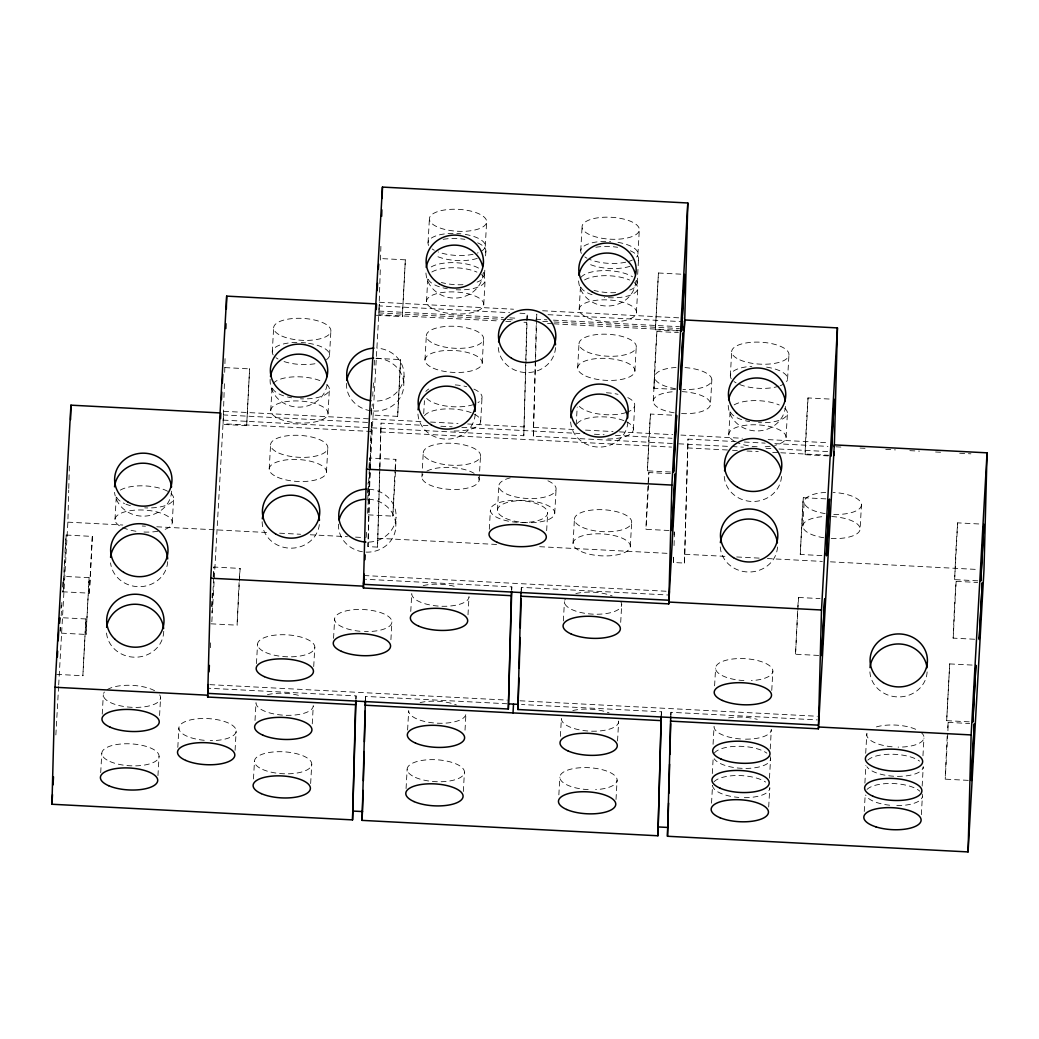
<?xml version="1.0" encoding="UTF-8"?>
<svg xmlns="http://www.w3.org/2000/svg" width="1039" height="1039" viewBox="0 0 1039 1039"><rect width="100%" height="100%" fill="white"/><g stroke="black" fill="none" stroke-linecap="round" stroke-linejoin="round"><path stroke-width="0.75" stroke-dasharray="5 3.75" d="M64.95 552.462L66.093 535.046L92.328 536.41L89.367 593.178L63.145 591.814L63.457 582.178M66.184 535.046L63.223 591.814M85.899 618.958L82.86 675.727L85.899 618.958L61.21 617.686M89.107 577.684L86.081 634.452L89.107 577.684L62.885 576.32M213.19 576.684L213.878 567.047L240.113 568.411L237.074 625.179L239.074 582.593M246.659 425.652L249.607 368.871L246.659 425.652L221.969 424.367M395.495 470.342L395.859 459.368L369.637 458.004L369.403 467.654M395.417 471.953L392.82 516.136L395.002 470.316M397.651 416.379L400.599 359.611L397.651 416.379L371.43 415.016L372.274 404.067M405.353 259.841L402.327 316.596L405.353 259.841L380.664 258.555M669.051 530.513L645.894 529.306L647.985 485.109M670.506 472.031L647.427 470.823L648.83 438.757L650.388 414.054L673.532 415.236M670.467 473.667L648.856 472.537L648.57 483.499M650.466 414.042L647.427 470.823M675.48 389.391L653.869 388.261L654.882 363.598L656.817 331.493L678.428 332.61M655.401 329.766L658.427 272.997L655.401 329.766L680 331.051M656.895 331.493L653.947 388.261M818.667 655.44L795.523 654.232L797.705 608.412M821.888 555.592L800.264 554.462L803.043 499.629L803.225 497.694L826.369 498.902M803.303 497.694L800.264 554.462M828.174 455.9L805.017 454.692L806.42 422.561L807.965 397.924L831.122 399.132M808.056 397.937L805.095 454.705M968.296 780.367L945.139 779.159L947.23 734.963M946.672 720.676L949.711 663.908L946.672 720.676L969.829 721.871M974.634 639.245L953.101 638.128L954.516 606.062L956.062 581.359L977.673 582.463M977.79 580.827L954.633 579.632L956.049 547.488L957.594 522.851L980.738 524.059M956.14 581.346L953.192 638.115M957.672 522.864L954.633 579.632M58.691 684.961L67.873 522.149L68.717 490.109M68.756 488.499L69.353 466.069M224.398 383.716L223.086 423.756L370.988 431.458L370.066 467.134M224.697 372.365L225.112 356.143M355.974 699.156L356.065 695.909L208.151 688.221M379.845 468.55L377.521 547.111L367.975 546.605L370.014 468.758M371.326 429.12L367.975 546.605M371.365 427.51L371.494 422.639L223.58 414.938L223.632 413.119L211.657 625.114M365.52 699.65L365.598 696.416L507.084 703.767M380.274 269.802L378.832 314.713L499.408 320.986M380.521 260.075L380.949 243.853M377.521 547.111L381.04 423.133L427.912 425.574M379.884 466.927L381.04 423.133M338.532 524.176A28.663 26.482 1.5 0 0 365.676 552.112A28.663 26.482 1.5 0 0 395.794 527.15L396.054 517.136M373.637 411.054A28.663 26.482 1.5 0 0 403.755 386.105L404.015 376.092A28.663 26.482 1.5 0 0 376.884 348.156M511.72 590.113L511.811 586.879L365.507 579.268M371.858 427.834L523.773 435.744L525.721 361.273M525.773 359.65L526.747 322.415L520.305 322.077M523.773 435.744L525.877 365.403M525.929 363.78L527.241 313.596L517.591 313.09M521.266 590.607L521.357 587.373L669.272 595.061M672.298 443.471L533.319 436.237L536.28 322.908M533.319 436.237L535.553 361.04M535.592 359.429L536.618 320.57M536.656 318.947L536.786 314.09L536.449 319.973M661.349 715.053L661.427 711.806L521.552 704.52M736.222 441.614L687.987 439.107L684.467 563.073L673.35 562.502L673.519 556.008M674.064 534.929L674.155 531.682M674.064 545.579L674.402 532.591M670.882 715.546L670.973 712.299L817.277 719.91M684.467 563.073L687.987 439.107M59.95 631.154L60.08 627.413M371.442 413.08L371.741 405.366M374.43 360.182L374.092 369.209M62.808 582.009L62.379 592.152M213.644 576.697L213.878 567.047M947.919 730.716L948.178 722.404L947.49 730.703M63.509 580.853L64.548 559.683M213.592 578.022L213.021 590.269M369.339 468.979L367.533 503.837M648.492 485.122L645.985 529.306M947.815 733.365L945.217 779.172M211.592 606.386L212.255 593.178M367.559 493.006L368.079 482.654M60.95 608.438L61.106 605.451M61.859 602.477L61.158 615.672M212.865 593.204L211.787 612.88M373.443 382.897L372.728 396.158M55.859 734.937L58.6 686.571M102.238 714.157L103.329 694.831M100.705 772.652L101.796 753.327M114.991 519.552L116.355 495.395A28.663 10.961 3.2 0 0 124.537 503.577M159.577 715.533L160.577 697.818M157.954 775.626L159.045 756.314M172.253 522.526L173.617 498.369M177.812 747.379L178.903 728.053M210.385 647.687L210.657 642.855M235.074 750.353L236.165 731.04M272.27 352.013L273.634 327.856M256.451 663.609L257.542 644.284M270.737 410.509L272.101 386.352A28.663 10.961 3.2 0 0 286.167 396.599M255.01 720.495L256.01 702.78A28.663 10.961 3.2 0 0 284.348 715.235A28.663 10.961 3.2 0 0 313.271 705.754L312.181 725.079M269.205 468.992L270.569 444.848M253.477 778.99L254.477 761.275M329.532 354.987L330.896 330.844M313.713 666.596L314.804 647.271M327.999 413.483L329.363 389.326M326.467 471.979L327.83 447.822M310.648 783.575L311.739 764.249M333.558 638.336L334.649 619.01M355.896 698.857L356.065 695.909M370.988 431.458L371.157 428.51M371.248 427.042L371.494 422.639M366.209 537.28L366.663 529.267M367.559 513.24L369.923 471.563M370.014 469.966L379.378 304.076L379.326 305.908L509.552 312.674M365.442 699.351L365.598 696.416M390.911 639.712L391.911 621.997M428.055 242.594L429.419 218.45M426.497 301.466L427.86 277.309A28.663 10.961 3.2 0 0 447.367 288.777M410.756 611.452L411.756 593.737A28.663 10.961 3.2 0 0 440.094 606.192A28.663 10.961 3.2 0 0 469.018 596.724L467.927 616.049M424.964 359.962L426.328 335.805M423.704 413.587L424.432 400.703M407.6 730.053L408.691 710.728A28.663 10.961 3.2 0 0 437.042 723.183A28.663 10.961 3.2 0 0 465.953 713.702L464.953 731.417M421.899 476.94L423.263 452.783M406.067 788.575L407.158 769.25M485.252 246.321L486.616 222.177A28.663 10.961 3.2 0 0 444.809 209.93A28.663 10.961 3.2 0 0 442.614 228.827A28.663 10.961 3.2 0 0 486.616 222.177M484.512 275.192L484.966 267.14M485.603 255.88L485.875 251.048M483.745 304.44L485.109 280.283M482.213 362.936L483.577 338.779M480.68 421.457L482.044 397.301M479.148 479.914L480.512 455.77M463.329 791.484L464.42 772.172M489.304 529.293L490.395 509.98M497.473 510.162L498.837 486.005M511.643 589.814L511.811 586.879M526.825 320.947L527.241 313.596M521.188 590.308L521.357 587.373M546.657 530.669L547.657 512.954M554.735 513.136L556.099 488.979M580.736 250.542L582.1 226.385M579.178 309.414L580.541 285.257A28.663 10.961 3.2 0 0 594.607 295.492M563.346 621.01L564.437 601.685M577.645 367.897L579.009 343.74M576.203 424.782L577.203 407.067M560.385 736.378L561.385 718.663A28.663 10.961 3.2 0 0 593.464 731.222A28.663 10.961 3.2 0 0 617.737 718.754M558.852 794.874L559.852 777.159M573.047 543.371L574.411 519.227M637.933 254.269L639.297 230.113A28.663 10.961 3.2 0 0 597.49 217.865A28.663 10.961 3.2 0 0 595.308 236.762A28.663 10.961 3.2 0 0 639.297 230.113M637.193 283.14L638.556 258.984M636.426 312.388L637.79 288.232M620.699 622.374L621.699 604.659M634.894 370.884L636.258 346.727M633.374 429.367L634.738 405.223M617.543 740.976L618.634 721.65M616.01 799.459L617.101 780.146M630.309 546.358L631.673 522.201M674.155 412.821A28.663 10.961 3.2 0 1 653.219 401.119L654.583 376.962A28.663 10.961 3.2 0 1 676.077 367.481M661.181 716.209L661.427 711.806M673.35 562.502L673.766 555.151M670.804 715.235L670.973 712.299M681.558 413.574A28.663 10.961 3.2 0 0 710.481 404.093L711.845 379.949M730.326 375.845L731.69 351.689M714.598 685.831L715.598 668.116M728.794 434.341L730.157 410.184A28.663 10.961 3.2 0 0 744.223 420.431M713.066 744.327L714.066 726.612A28.663 10.961 3.2 0 0 740.911 738.976M712.299 773.574L713.209 757.47M711.533 803.199L712.533 785.484A28.663 10.961 3.2 0 0 738.859 797.433M787.588 378.819L788.952 354.676M771.756 690.428L772.847 671.103M786.055 437.315L787.419 413.158M770.224 748.911L771.315 729.586A28.663 10.961 3.2 0 1 743.898 739.132M769.47 778.159L770.561 758.834M768.691 807.03L769.782 787.705A28.663 10.961 3.2 0 1 741.846 797.601M823.784 537.747A28.663 10.961 3.2 0 1 802.835 526.046L804.199 501.889A28.663 10.961 3.2 0 1 825.706 492.408M831.187 538.501A28.663 10.961 3.2 0 0 860.097 529.02L861.461 504.876A28.663 10.961 3.2 0 0 833.122 492.421M865.708 753.314L866.799 733.989M864.89 783.12L865.89 765.418M864.253 811.459L865.162 795.355M922.957 755.808L923.957 738.106M922.151 786.107L923.242 766.782A28.663 10.961 3.2 0 1 898.06 776.354A28.663 10.961 3.2 0 1 866.89 766.691M921.346 814.654L922.346 796.952M239.334 578.035L240.113 568.411M368.936 467.641L369.637 458.004M395.093 469.005L395.859 459.368M648.076 483.486L648.856 472.537M797.783 607.088L798.549 597.464L795.523 654.232M60.184 631.167L60.457 627.426M92.328 536.41L89.367 593.178M658.349 272.997L681.506 274.205M379.417 302.245L513.526 309.219M542.605 310.739L683.181 318.051M548.034 314.674L683.091 321.7M378.923 311.064L503.331 317.531M509.798 317.869L516.266 318.207M535.643 319.22L546.956 319.804M553.423 320.142L679.441 326.701M378.871 312.895L505.811 319.493M507.409 319.583L513.837 319.908M542.761 321.415L547.592 321.661M554.021 321.999L679.428 328.532M505.837 321.324L512.266 321.661M547.54 323.493L552.358 323.752M553.969 323.83L682.584 330.519M376.17 315.246L402.405 316.609M375.923 358.325L400.599 359.611M224.918 367.598L249.607 368.871M223.671 411.288L424.068 421.717M430.536 422.055L458.017 423.483M467.706 423.99L524.266 426.925M533.812 427.419L575.84 429.614M585.528 430.107L613.01 431.549M619.465 431.873L672.804 434.653M680.883 435.068L742.301 438.263M768.159 439.614L827.953 442.731M440.848 426.25L452.16 426.834M461.861 427.341L579.866 433.484M594.412 434.237L604.114 434.744M615.439 435.328L672.012 438.276M744.262 442.03L765.172 443.121M774.821 443.627L827.888 446.38M835.927 446.796L843.967 447.225M860.032 448.056L868.072 448.471M885.748 449.393L895.397 449.9M909.852 450.653L919.502 451.147M935.568 451.991L943.607 452.407M959.685 453.238L970.933 453.822M223.177 420.107L370.248 427.756M678.766 443.809L730.482 446.497M732.105 446.575L743.417 447.173M766.042 448.341L770.886 448.601M778.964 449.017L829.07 451.627M380.534 431.951L671.519 447.095M687.48 447.926L730.898 450.173M732.508 450.264L737.339 450.51M746.989 451.017L758.236 451.601M772.717 452.355L779.146 452.692M780.757 452.77L828.992 455.277M368.222 514.863L392.911 516.149M67.873 522.149L122.823 525.02M142.226 526.02L145.447 526.189M156.759 526.786L269.893 532.669M279.595 533.176L300.596 534.267M310.297 534.773L347.468 536.695M355.546 537.124L365.247 537.631M378.014 538.293L497.642 544.514M539.67 546.696L667.376 553.345M684.974 554.268L726.988 556.449M736.69 556.956L759.314 558.125M767.405 558.553L822.356 561.411M830.434 561.826L977.517 569.476M798.471 597.464L820.083 598.594M363.988 575.528L667.739 591.321M210.93 623.816L237.152 625.179M949.633 663.908L972.777 665.103M61.47 633.167L86.159 634.452M56.716 674.376L82.938 675.74M948.1 722.391L969.712 723.521M209.865 684.649L507.227 700.117M520.007 700.78L817.368 716.261M204.254 740.3A28.663 10.961 3.2 0 1 183.409 722.469A28.663 10.961 3.2 0 1 231.957 725.001A28.663 10.961 3.2 0 1 210.229 740.612M171.045 493.59A28.663 10.961 3.2 0 1 144.694 507.85M130.42 505.629A28.663 10.961 3.2 0 1 125.888 504.149M120.342 490.109A28.663 10.961 3.2 0 1 168.954 492.031M163.733 631.309A28.663 26.482 1.5 0 1 134.563 657.206A28.663 26.482 1.5 0 1 106.407 630.141M135.94 531.241A28.663 10.961 3.2 0 1 117.797 515.045A28.663 10.961 3.2 0 1 160.279 512.902A28.663 10.961 3.2 0 1 163.668 529.838M157.694 531.28A28.663 10.961 3.2 0 1 143.33 532.007M171.669 491.174A28.663 26.482 1.5 0 1 143.798 516.162A28.663 26.482 1.5 0 1 114.537 492.356M267.439 694.662A28.663 10.961 3.2 0 1 299.206 695.52M167.682 561.696A28.663 26.482 1.5 0 1 139.823 586.684A28.663 26.482 1.5 0 1 110.55 562.878M159.681 694.922A28.663 10.961 3.2 0 1 131.667 707.299A28.663 10.961 3.2 0 1 104.381 692.052M107.303 689.558A28.663 10.961 3.2 0 1 154.837 690.831M547.917 480.797A28.663 10.961 3.2 0 1 546.124 496.72A28.663 10.961 3.2 0 1 504.577 492.993A28.663 10.961 3.2 0 1 511.798 477.55M420.12 702.611A28.663 10.961 3.2 0 1 456.42 704.949M588.191 789.614A28.663 10.961 3.2 0 1 562.657 772.665A28.663 10.961 3.2 0 1 610.594 772.743A28.663 10.961 3.2 0 1 595.607 789.627M572.814 710.546A28.663 10.961 3.2 0 1 609.101 712.897M478.252 477.031A28.663 10.961 3.2 0 1 450.238 489.395A28.663 10.961 3.2 0 1 422.951 474.148M426.873 471.096A28.663 10.961 3.2 0 1 475.459 474.239M867.812 760.145A28.663 10.961 3.2 0 1 892.397 754.236A28.663 10.961 3.2 0 1 919.554 761.093M861.461 504.876A28.663 10.961 3.2 0 1 832.551 514.344M825.148 513.591A28.663 10.961 3.2 0 1 804.199 501.889M831.758 516.565A28.663 10.961 3.2 0 1 860.097 529.02M802.835 526.046A28.663 10.961 3.2 0 1 824.343 516.552M769.652 755.95A28.663 10.961 3.2 0 1 749.054 768.328A28.663 10.961 3.2 0 1 714.196 758.743M714.351 753.067A28.663 10.961 3.2 0 1 738.469 746.275A28.663 10.961 3.2 0 1 766.86 753.158M922.074 794.069A28.663 10.961 3.2 0 1 894.137 805.537M889.67 805.199A28.663 10.961 3.2 0 1 865.617 795.004M867.007 789.419A28.663 10.961 3.2 0 1 892.8 783.51A28.663 10.961 3.2 0 1 919.879 791.224M714.027 781.783A28.663 10.961 3.2 0 1 737.976 775.523A28.663 10.961 3.2 0 1 765.6 782.055M728.625 717.858A28.663 10.961 3.2 0 1 757.249 719.352M921.009 732.391A28.663 10.961 3.2 0 1 898.112 747.106M892.124 746.794A28.663 10.961 3.2 0 1 868.227 731.248M876.422 726.897A28.663 10.961 3.2 0 1 916.827 729.807M927.126 671.934A28.663 26.482 1.5 0 1 897.008 696.896A28.663 26.482 1.5 0 1 869.877 668.96M326.804 384.547A28.663 10.961 3.2 0 1 300.453 398.807M291.621 397.807A28.663 10.961 3.2 0 1 287.478 396.937M273.153 383.56A28.663 10.961 3.2 0 1 321.181 381.144M423.185 585.619A28.663 10.961 3.2 0 1 454.952 586.477M308.583 343.299A28.663 10.961 3.2 0 1 325.558 360.273M314.973 363.741A28.663 10.961 3.2 0 1 283.244 361.299M278.01 359A28.663 10.961 3.2 0 1 275.971 357.702M273.179 354.896A28.663 10.961 3.2 0 1 299.7 342.467M301.193 342.532A28.663 10.961 3.2 0 1 305.674 342.909M404.015 376.092A28.663 26.482 1.5 0 1 373.897 401.041M376.625 358.169A28.663 26.482 1.5 0 1 403.755 386.105M370.65 410.756A28.663 26.482 1.5 0 1 346.507 383.118M360.001 631.257A28.663 10.961 3.2 0 1 339.428 613.283A28.663 10.961 3.2 0 1 388.222 616.309A28.663 10.961 3.2 0 1 364.481 631.53M368.663 499.214A28.663 26.482 1.5 0 1 395.794 527.15M368.923 489.2A28.663 26.482 1.5 0 1 396.08 516.448A28.663 26.482 1.5 0 1 367.429 542.137M319.337 524.552A28.663 26.482 1.5 0 1 288.582 548.085A28.663 26.482 1.5 0 1 262.192 520.201M327.103 384.859A28.663 26.482 1.5 0 1 295.816 406.976A28.663 26.482 1.5 0 1 270.153 379.157M620.803 601.776A28.663 10.961 3.2 0 1 592.788 614.14A28.663 10.961 3.2 0 1 565.489 598.893M575.866 593.568A28.663 10.961 3.2 0 1 612.166 595.918M781.484 476.485A28.663 26.482 1.5 0 1 751.366 501.447A28.663 26.482 1.5 0 1 724.235 473.511M784.848 408.379A28.663 10.961 3.2 0 1 758.496 422.639M749.677 421.639A28.663 10.961 3.2 0 1 745.534 420.769M734.144 404.898A28.663 10.961 3.2 0 1 779.237 404.976M734.534 441.315A28.663 10.961 3.2 0 1 740.223 426.224A28.663 10.961 3.2 0 1 780.315 430.328A28.663 10.961 3.2 0 1 774.626 445.432M770.172 446.276A28.663 10.961 3.2 0 1 761.626 446.887M757.132 446.796A28.663 10.961 3.2 0 1 738.326 443.082M783.601 384.105A28.663 10.961 3.2 0 1 780.289 385.69M779.003 386.144A28.663 10.961 3.2 0 1 738.508 384.04M736.067 382.833A28.663 10.961 3.2 0 1 734.015 381.534M731.235 378.728A28.663 10.961 3.2 0 1 751.82 366.351M766.639 367.131A28.663 10.961 3.2 0 1 786.536 381.612M743.937 680.571A28.663 10.961 3.2 0 1 718.404 663.622A28.663 10.961 3.2 0 1 766.34 663.7A28.663 10.961 3.2 0 1 751.353 680.584M785.445 406.431A28.663 26.482 1.5 0 1 755.587 430.925A28.663 26.482 1.5 0 1 728.183 403.885M777.51 547.008A28.663 26.482 1.5 0 1 747.379 571.97A28.663 26.482 1.5 0 1 720.248 544.033M684.987 367.585A28.663 10.961 3.2 0 1 711.819 380.222A28.663 10.961 3.2 0 1 682.922 389.417M675.519 388.664A28.663 10.961 3.2 0 1 654.583 376.962M627.816 397.612A28.663 10.961 3.2 0 1 627.439 412.08M626.14 412.535A28.663 10.961 3.2 0 1 578.372 405.132M606.386 392.755A28.663 10.961 3.2 0 1 618.01 394.313M626.452 421.769A28.663 10.961 3.2 0 1 631.011 433.523A28.663 10.961 3.2 0 1 605.945 438.913M577.164 423.6A28.663 10.961 3.2 0 1 625.192 421.185M682.129 391.638A28.663 10.961 3.2 0 1 710.481 404.093M653.219 401.119A28.663 10.961 3.2 0 1 674.714 391.625M473.914 389.106A28.663 10.961 3.2 0 1 478.031 402.587M473.407 404.613A28.663 10.961 3.2 0 1 425.678 397.158M425.86 391.482A28.663 10.961 3.2 0 1 428.808 388.989M455.277 384.911A28.663 10.961 3.2 0 1 466.745 386.703M424.496 415.639A28.663 10.961 3.2 0 1 457.381 409.405A28.663 10.961 3.2 0 1 480.538 422.405A28.663 10.961 3.2 0 1 451.692 430.899M477.291 258.36A28.663 10.961 3.2 0 1 436.796 256.256M443.185 239.308A28.663 10.961 3.2 0 1 464.94 239.347M477.693 242.853A28.663 10.961 3.2 0 1 484.823 253.828M483.616 272.309A28.663 10.961 3.2 0 1 475.927 282.517M463.017 284.686A28.663 10.961 3.2 0 1 441.315 282.465M431.237 266.932A28.663 10.961 3.2 0 1 479.849 268.854M483.161 273.088A28.663 26.482 1.5 0 1 453.043 298.05A28.663 26.482 1.5 0 1 425.912 270.114M475.2 414.132A28.663 26.482 1.5 0 1 445.082 439.094A28.663 26.482 1.5 0 1 417.938 411.158M635.855 281.037A28.663 26.482 1.5 0 1 605.724 305.986A28.663 26.482 1.5 0 1 578.593 278.049M465.277 234.411A28.663 10.961 3.2 0 1 477.317 253.061M473.057 254.256A28.663 10.961 3.2 0 1 438.237 251.983M434.315 250.256A28.663 10.961 3.2 0 1 432.159 248.97M428.691 245.49A28.663 10.961 3.2 0 1 460.9 233.801M481.421 274.608A28.663 10.961 3.2 0 1 456.199 289.764M431.834 272.023A28.663 10.961 3.2 0 1 476.927 272.101M555.527 347.584A28.663 26.482 1.5 0 1 525.396 372.546A28.663 26.482 1.5 0 1 498.265 344.61M627.881 422.081A28.663 26.482 1.5 0 1 598.503 447.069A28.663 26.482 1.5 0 1 570.593 420.483M634.102 282.556A28.663 10.961 3.2 0 1 632.595 294.18A28.663 10.961 3.2 0 1 604.399 297.349M584.515 279.972A28.663 10.961 3.2 0 1 629.608 280.036M617.958 242.347A28.663 10.961 3.2 0 1 636.634 257.023M632.413 260.01A28.663 10.961 3.2 0 1 628.66 261.438M625.738 262.192A28.663 10.961 3.2 0 1 589.516 259.373M586.996 258.204A28.663 10.961 3.2 0 1 584.853 256.919M581.385 253.425A28.663 10.961 3.2 0 1 610.594 241.49M629.972 266.309A28.663 10.961 3.2 0 1 589.49 264.205M595.867 247.256A28.663 10.961 3.2 0 1 617.621 247.295M630.374 250.802A28.663 10.961 3.2 0 1 637.517 261.776M636.297 280.257A28.663 10.961 3.2 0 1 628.608 290.465M615.698 292.634A28.663 10.961 3.2 0 1 594.009 290.401M580.996 277.374A28.663 10.961 3.2 0 1 604.191 270.595A28.663 10.961 3.2 0 1 632.543 276.803M517.253 522.344A28.663 10.961 3.2 0 1 494.629 504.538A28.663 10.961 3.2 0 1 543.709 507.097A28.663 10.961 3.2 0 1 520.227 522.487M278.751 453.03A28.663 10.961 3.2 0 0 326.778 450.614A28.663 10.961 3.2 0 0 292.076 435.354A28.663 10.961 3.2 0 0 278.751 453.03M109.978 761.522A28.663 10.961 3.2 0 0 158.006 759.093A28.663 10.961 3.2 0 0 123.29 743.846A28.663 10.961 3.2 0 0 109.978 761.522M262.659 769.47A28.663 10.961 3.2 0 0 310.687 767.042A28.663 10.961 3.2 0 0 275.971 751.781A28.663 10.961 3.2 0 0 262.659 769.47M277.387 477.187A28.663 10.961 3.2 0 0 325.415 474.758A28.663 10.961 3.2 0 0 290.712 459.511A28.663 10.961 3.2 0 0 277.387 477.187M505.655 518.357A28.663 10.961 3.2 0 0 553.683 515.928A28.663 10.961 3.2 0 0 518.968 500.668A28.663 10.961 3.2 0 0 505.655 518.357M415.405 777.432A28.663 10.961 3.2 0 0 463.394 774.951A28.663 10.961 3.2 0 0 428.588 759.73A28.663 10.961 3.2 0 0 415.405 777.432M431.445 460.978A28.663 10.961 3.2 0 0 479.473 458.55A28.663 10.961 3.2 0 0 444.757 443.302A28.663 10.961 3.2 0 0 431.445 460.978M581.23 551.566A28.663 10.961 3.2 0 0 629.257 549.15A28.663 10.961 3.2 0 0 594.542 533.89A28.663 10.961 3.2 0 0 581.23 551.566M582.593 527.409A28.663 10.961 3.2 0 0 630.621 524.994A28.663 10.961 3.2 0 0 595.905 509.733A28.663 10.961 3.2 0 0 582.593 527.409M278.92 418.691A28.663 10.961 3.2 0 0 326.947 416.275A28.663 10.961 3.2 0 0 292.245 401.015A28.663 10.961 3.2 0 0 278.92 418.691M281.816 336.052A28.663 10.961 3.2 0 0 329.844 333.623A28.663 10.961 3.2 0 0 295.128 318.376A28.663 10.961 3.2 0 0 281.816 336.052M434.51 344A28.663 10.961 3.2 0 0 482.525 341.571A28.663 10.961 3.2 0 0 447.822 326.311A28.663 10.961 3.2 0 0 434.51 344M433.146 368.144A28.663 10.961 3.2 0 0 481.161 365.728A28.663 10.961 3.2 0 0 446.458 350.468A28.663 10.961 3.2 0 0 433.146 368.144M265.724 652.479A28.663 10.961 3.2 0 0 313.752 650.05A28.663 10.961 3.2 0 0 279.036 634.803A28.663 10.961 3.2 0 0 265.724 652.479M585.827 376.092A28.663 10.961 3.2 0 0 633.855 373.663A28.663 10.961 3.2 0 0 599.139 358.416A28.663 10.961 3.2 0 0 585.827 376.092M739.872 359.884A28.663 10.961 3.2 0 0 787.9 357.455A28.663 10.961 3.2 0 0 753.184 342.195A28.663 10.961 3.2 0 0 739.872 359.884M587.191 351.935A28.663 10.961 3.2 0 0 635.219 349.52A28.663 10.961 3.2 0 0 600.503 334.259A28.663 10.961 3.2 0 0 587.191 351.935M434.679 309.661A28.663 10.961 3.2 0 0 482.693 307.232A28.663 10.961 3.2 0 0 447.991 291.972A28.663 10.961 3.2 0 0 434.679 309.661M587.36 317.596A28.663 10.961 3.2 0 0 635.387 315.181A28.663 10.961 3.2 0 0 600.672 299.92A28.663 10.961 3.2 0 0 587.36 317.596"/><path stroke-width="1.5" d="M355.935 700.78L352.546 819.888L51.95 804.251L55.015 687.26L70.938 405.171L220.411 412.951M70.561 419.6L70.938 405.171M352.546 819.888L355.559 704.728L207.644 697.039L207.696 695.208L55.015 687.26M511.682 591.736L508.344 709.014L207.748 693.377L210.761 578.216L226.684 296.128L376.157 303.908M225.84 328.571L225.97 323.7M226.346 309.103L226.684 296.128M508.344 709.014L511.318 595.685L363.403 587.996L363.442 586.165L210.761 578.216M687.805 202.982L671.882 485.07L668.869 600.23L363.494 584.334L366.507 469.186L382.443 187.085L687.805 202.982L684.792 318.129L668.765 603.88L520.851 596.191L521.097 591.775M363.949 577.346L363.988 575.528L363.494 584.334M661.298 716.663L657.921 835.772L362.092 820.381L365.351 700.818M362.092 820.381L363.143 790.484M363.39 780.757L364.157 751.561M364.416 741.82L365.221 711.014M365.39 704.52L365.481 701.273M381.677 216.281L381.845 209.8M382.144 198.449L382.443 187.085M684.298 326.947L684.194 330.61L684.74 319.96L837.434 327.908L821.498 609.997L818.485 725.157L517.89 709.52L520.851 596.191M518.981 678.038L517.89 709.52M519.227 668.324L520.032 637.556M520.292 627.842L521.058 598.698M657.921 835.772L661.181 716.209M669.311 593.243L669.363 591.412M834.317 446.718L834.369 444.887L987.05 452.835L983.985 569.814L968.062 851.915L667.467 836.265L670.726 716.702M667.467 836.265L668.596 803.121M668.856 793.393L669.61 764.197M669.869 754.47L670.674 723.651M670.48 721.118L818.394 728.807L818.433 726.988L971.127 734.924L968.062 851.915M818.94 718.17L818.979 716.339M833.823 455.537L833.914 451.874M837.434 327.908L834.408 443.069L818.394 728.807M59.6 623.283L59.743 617.608L59.223 623.27M220.58 418.6L220.788 413.314M376.326 309.57L376.547 304.284M57.379 656.934L57.665 651.154M221.45 399.625L221.827 392.145M377.196 290.582L377.586 283.115M58.197 640.79L58.704 631.777M51.95 804.251L52.495 794.575M53.041 784.9L53.496 776.847M207.748 693.377L208.242 684.558L207.644 697.039M209.021 671.882L209.384 665.428M355.559 704.728L355.819 700.325M363.403 587.996L364.131 574.151M364.936 559.722L365.209 554.917M511.318 595.685L511.565 591.282M513.019 712.923L513.513 704.104M668.765 603.88L669.012 599.477M971.127 734.924L987.05 452.835M222.32 383.313L222.853 374.495M378.352 269.426L378.69 264.14M366.507 469.186L671.882 485.07M668.817 602.049L821.498 609.997M508.694 703.858L518.344 704.364M365.105 705.221L660.934 720.611M353.052 811.069L362.585 811.563M658.414 826.953L667.96 827.46M106.627 627.387A28.663 26.482 1.5 0 1 135.59 604.243A28.663 26.482 1.5 0 1 163.63 628.543M114.524 486.823A28.663 26.482 1.5 0 1 143.031 463.199A28.663 26.482 1.5 0 1 171.552 487.018M110.55 557.346A28.663 26.482 1.5 0 1 139.797 533.734A28.663 26.482 1.5 0 1 167.682 558.93M869.994 667.583A28.663 26.482 1.5 0 1 898.488 643.959A28.663 26.482 1.5 0 1 927.009 667.778M370.923 400.742A28.663 26.482 1.5 0 1 346.766 373.105A28.663 26.482 1.5 0 1 373.884 348.143M346.818 380.378A28.663 26.482 1.5 0 1 373.624 358.156M339.13 520.045A28.663 26.482 1.5 0 1 365.663 499.201M365.936 542.085A28.663 26.482 1.5 0 1 338.766 515.539A28.663 26.482 1.5 0 1 365.923 489.187M262.309 518.825A28.663 26.482 1.5 0 1 291.569 495.213A28.663 26.482 1.5 0 1 319.454 520.409M270.465 376.417A28.663 26.482 1.5 0 1 298.751 354.156A28.663 26.482 1.5 0 1 327.103 376.586M724.547 470.758A28.663 26.482 1.5 0 1 752.106 448.51A28.663 26.482 1.5 0 1 780.899 469.589M728.612 399.755A28.663 26.482 1.5 0 1 757.353 377.988A28.663 26.482 1.5 0 1 785.237 400.911M720.365 542.657A28.663 26.482 1.5 0 1 748.859 519.032A28.663 26.482 1.5 0 1 777.393 542.852M426.224 267.361A28.663 26.482 1.5 0 1 453.77 245.126A28.663 26.482 1.5 0 1 482.577 266.192M578.905 275.309A28.663 26.482 1.5 0 1 606.464 253.061A28.663 26.482 1.5 0 1 635.258 274.14M418.055 409.782A28.663 26.482 1.5 0 1 447.315 386.17A28.663 26.482 1.5 0 1 475.2 411.366M498.577 341.857A28.663 26.482 1.5 0 1 528.383 319.648A28.663 26.482 1.5 0 1 555.527 344.818M570.749 417.73A28.663 26.482 1.5 0 1 599.243 394.106A28.663 26.482 1.5 0 1 627.764 417.925M672.064 528.734L672.129 530.669L675.077 473.901L672.064 528.734M673.597 470.264L673.584 472.187L676.61 415.405L673.597 470.264M680.038 387.69L680.09 389.625L683.039 332.857L680.038 387.69M681.571 329.194L681.623 331.129L684.571 274.361L681.571 329.194M821.693 653.661L821.745 655.596L824.706 598.828L821.693 653.661M826.434 553.891L826.499 555.826L829.447 499.058L826.434 553.891M831.187 454.121L831.239 456.056L834.2 399.288L831.187 454.121M971.309 778.588L971.374 780.523L974.322 723.754L971.309 778.588M972.842 720.092L972.907 722.04L975.855 665.272L972.842 720.092M979.27 637.569L979.258 639.492L982.284 582.697L979.27 637.569M980.803 579.048L980.868 580.996L983.816 524.214L980.803 579.048M262.828 735.131A28.663 10.961 3.2 0 0 310.856 732.703A28.663 10.961 3.2 0 0 276.14 717.442A28.663 10.961 3.2 0 0 262.828 735.131M185.721 760.405A28.663 10.961 3.2 0 0 233.749 757.976A28.663 10.961 3.2 0 0 199.033 742.716A28.663 10.961 3.2 0 0 185.721 760.405M110.147 727.183A28.663 10.961 3.2 0 0 158.175 724.754A28.663 10.961 3.2 0 0 123.459 709.507A28.663 10.961 3.2 0 0 110.147 727.183M114.706 639.024A28.663 26.482 1.5 0 0 162.889 628.127A28.663 26.482 1.5 0 0 128.42 594.983A28.663 26.482 1.5 0 0 114.706 639.024M127.693 501.824A28.663 26.482 1.5 0 0 171.929 481.161A28.663 26.482 1.5 0 0 130.278 456.017A28.663 26.482 1.5 0 0 127.693 501.824M108.614 785.679A28.663 10.961 3.2 0 0 156.642 783.25A28.663 10.961 3.2 0 0 121.927 767.99A28.663 10.961 3.2 0 0 108.614 785.679M261.296 793.614A28.663 10.961 3.2 0 0 309.323 791.199A28.663 10.961 3.2 0 0 274.608 775.938A28.663 10.961 3.2 0 0 261.296 793.614M123.706 572.346A28.663 26.482 1.5 0 0 167.954 551.683A28.663 26.482 1.5 0 0 126.303 526.539A28.663 26.482 1.5 0 0 123.706 572.346M415.509 743.067A28.663 10.961 3.2 0 0 463.537 740.651A28.663 10.961 3.2 0 0 428.821 725.391A28.663 10.961 3.2 0 0 415.509 743.067M414.042 801.589A28.663 10.961 3.2 0 0 462.03 799.108A28.663 10.961 3.2 0 0 427.224 783.887A28.663 10.961 3.2 0 0 414.042 801.589M566.671 809.511A28.663 10.961 3.2 0 0 614.685 807.082A28.663 10.961 3.2 0 0 579.983 791.822A28.663 10.961 3.2 0 0 566.671 809.511M568.203 751.015A28.663 10.961 3.2 0 0 616.218 748.587A28.663 10.961 3.2 0 0 581.515 733.339A28.663 10.961 3.2 0 0 568.203 751.015M872.799 796.147A28.663 10.961 3.2 0 0 920.827 793.718A28.663 10.961 3.2 0 0 886.111 778.471A28.663 10.961 3.2 0 0 872.799 796.147M875.89 826.849A28.663 10.961 3.2 0 0 920.983 821.096A28.663 10.961 3.2 0 0 880.565 808.134A28.663 10.961 3.2 0 0 875.89 826.849M720.053 817.745A28.663 10.961 3.2 0 0 767.626 814.68A28.663 10.961 3.2 0 0 731.716 799.822A28.663 10.961 3.2 0 0 720.053 817.745M720.118 788.198A28.663 10.961 3.2 0 0 768.146 785.783A28.663 10.961 3.2 0 0 733.43 770.522A28.663 10.961 3.2 0 0 720.118 788.198M883.15 682.584A28.663 26.482 1.5 0 0 927.385 661.921A28.663 26.482 1.5 0 0 885.735 636.777A28.663 26.482 1.5 0 0 883.15 682.584M720.884 758.964A28.663 10.961 3.2 0 0 768.912 756.535A28.663 10.961 3.2 0 0 734.196 741.275A28.663 10.961 3.2 0 0 720.884 758.964M878.202 768.587A28.663 10.961 3.2 0 0 922.593 762.249A28.663 10.961 3.2 0 0 881.254 749.755A28.663 10.961 3.2 0 0 878.202 768.587M418.574 626.088A28.663 10.961 3.2 0 0 466.602 623.66A28.663 10.961 3.2 0 0 431.886 608.399A28.663 10.961 3.2 0 0 418.574 626.088M341.467 651.362A28.663 10.961 3.2 0 0 389.495 648.933A28.663 10.961 3.2 0 0 354.78 633.673A28.663 10.961 3.2 0 0 341.467 651.362M264.361 676.636A28.663 10.961 3.2 0 0 312.388 674.207A28.663 10.961 3.2 0 0 277.673 658.96A28.663 10.961 3.2 0 0 264.361 676.636M275.478 533.825A28.663 26.482 1.5 0 0 319.713 513.162A28.663 26.482 1.5 0 0 278.062 488.018A28.663 26.482 1.5 0 0 275.478 533.825M282.218 392.002A28.663 26.482 1.5 0 0 327.558 373.482A28.663 26.482 1.5 0 0 287.361 346.39A28.663 26.482 1.5 0 0 282.218 392.002M571.255 634.024A28.663 10.961 3.2 0 0 619.283 631.608A28.663 10.961 3.2 0 0 584.58 616.348A28.663 10.961 3.2 0 0 571.255 634.024M737.521 487.135A28.663 26.482 1.5 0 0 781.757 466.472A28.663 26.482 1.5 0 0 740.106 441.328A28.663 26.482 1.5 0 0 737.521 487.135M736.469 412.769A28.663 26.482 1.5 0 0 784.653 401.872A28.663 26.482 1.5 0 0 750.184 368.728A28.663 26.482 1.5 0 0 736.469 412.769M722.417 700.468A28.663 10.961 3.2 0 0 770.444 698.039A28.663 10.961 3.2 0 0 735.729 682.779A28.663 10.961 3.2 0 0 722.417 700.468M733.534 557.657A28.663 26.482 1.5 0 0 777.769 536.994A28.663 26.482 1.5 0 0 736.119 511.85A28.663 26.482 1.5 0 0 733.534 557.657M439.185 283.738A28.663 26.482 1.5 0 0 483.421 263.075A28.663 26.482 1.5 0 0 441.783 237.931A28.663 26.482 1.5 0 0 439.185 283.738M431.224 424.795A28.663 26.482 1.5 0 0 475.459 404.119A28.663 26.482 1.5 0 0 433.808 378.988A28.663 26.482 1.5 0 0 431.224 424.795M591.879 291.686A28.663 26.482 1.5 0 0 636.115 271.023A28.663 26.482 1.5 0 0 594.464 245.879A28.663 26.482 1.5 0 0 591.879 291.686M497.213 542.319A28.663 10.961 3.2 0 0 545.241 539.89A28.663 10.961 3.2 0 0 510.526 524.643A28.663 10.961 3.2 0 0 497.213 542.319M511.552 358.234A28.663 26.482 1.5 0 0 555.787 337.571A28.663 26.482 1.5 0 0 514.136 312.427A28.663 26.482 1.5 0 0 511.552 358.234M583.905 432.731A28.663 26.482 1.5 0 0 628.153 412.067A28.663 26.482 1.5 0 0 586.503 386.924A28.663 26.482 1.5 0 0 583.905 432.731"/></g></svg>
